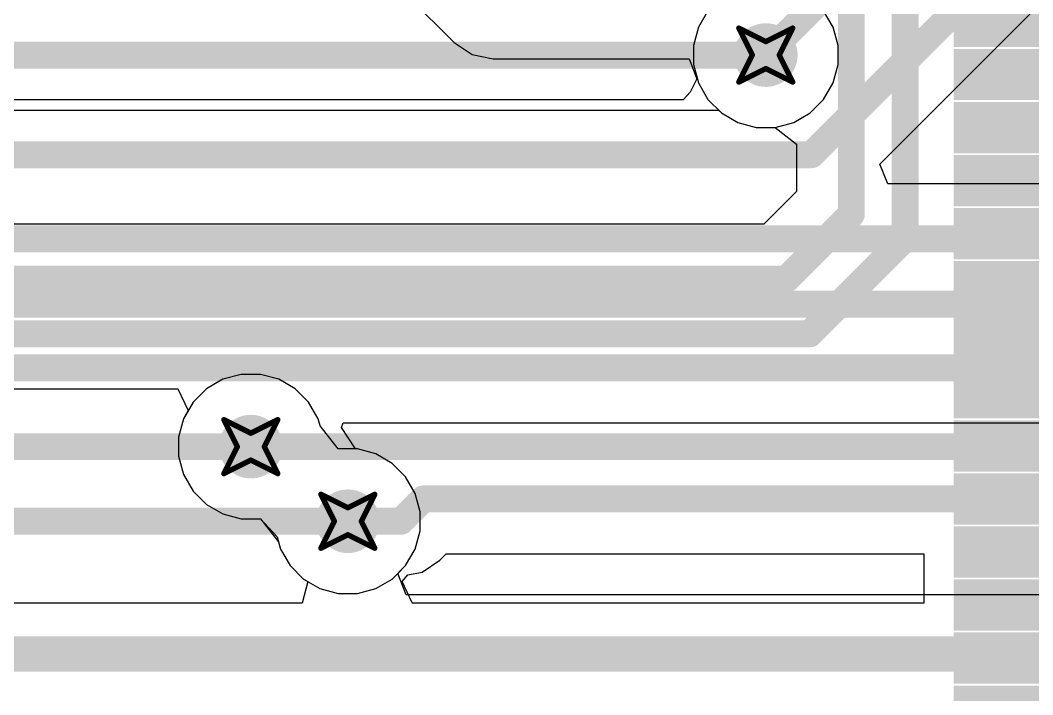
# Model space of a CAD drawing. Header units: inches. Extents: x -36 to 349, y -11 to 240.
# Drawn here: x 88.97 to 98.51, y 72.53 to 78.89 of the extents above; entities that cross this region are included whole.
import ezdxf

# ---------------------------------------------------------------- set-up
doc = ezdxf.new("R2010")
doc.units = ezdxf.units.IN
for name, color, linetype in [('Bottom Layer', 5, 'Continuous'), ('Drill Drawing', 1, 'Continuous'), ('Layer 1', 16, 'Continuous'), ('Layer 2', 76, 'Continuous'), ('Top Layer', 1, 'Continuous'), ('Top Paste', 8, 'Continuous'), ('Top Solder', 216, 'Continuous'), ('Via Holes', 16, 'Continuous')]:
    doc.layers.add(name, color=color, linetype=linetype)

# ---------------------------------------------------------------- blocks, each defined once
blk = doc.blocks.new('LQFP_144_20_20__155')
at = {"layer": 'Top Layer'}
for points in [[(9.9, 7.39), (11.46, 7.39), (11.46, 7.11), (9.9, 7.11)], [(9.9, 6.89), (11.46, 6.89), (11.46, 6.61), (9.9, 6.61)], [(9.9, 6.39), (11.46, 6.39), (11.46, 6.11), (9.9, 6.11)], [(9.9, 5.89), (11.46, 5.89), (11.46, 5.61), (9.9, 5.61)], [(9.9, 5.39), (11.46, 5.39), (11.46, 5.11), (9.9, 5.11)], [(9.9, 4.89), (11.46, 4.89), (11.46, 4.61), (9.9, 4.61)], [(9.9, 4.39), (11.46, 4.39), (11.46, 4.11), (9.9, 4.11)], [(9.9, 3.89), (11.46, 3.89), (11.46, 3.61), (9.9, 3.61)], [(9.9, 3.39), (11.46, 3.39), (11.46, 3.11), (9.9, 3.11)], [(9.9, 2.89), (11.46, 2.89), (11.46, 2.61), (9.9, 2.61)], [(9.9, 2.39), (11.46, 2.39), (11.46, 2.11), (9.9, 2.11)], [(9.9, 1.89), (11.46, 1.89), (11.46, 1.61), (9.9, 1.61)], [(9.9, 1.39), (11.46, 1.39), (11.46, 1.11), (9.9, 1.11)]]:
    blk.add_hatch(color=1, dxfattribs=at).paths.add_polyline_path(points)
at = {"layer": 'Top Paste'}
for points in [[(9.9, 7.39), (11.46, 7.39), (11.46, 7.11), (9.9, 7.11)], [(9.9, 6.89), (11.46, 6.89), (11.46, 6.61), (9.9, 6.61)], [(9.9, 6.39), (11.46, 6.39), (11.46, 6.11), (9.9, 6.11)], [(9.9, 5.89), (11.46, 5.89), (11.46, 5.61), (9.9, 5.61)], [(9.9, 5.39), (11.46, 5.39), (11.46, 5.11), (9.9, 5.11)], [(9.9, 4.89), (11.46, 4.89), (11.46, 4.61), (9.9, 4.61)], [(9.9, 4.39), (11.46, 4.39), (11.46, 4.11), (9.9, 4.11)], [(9.9, 3.89), (11.46, 3.89), (11.46, 3.61), (9.9, 3.61)], [(9.9, 3.39), (11.46, 3.39), (11.46, 3.11), (9.9, 3.11)], [(9.9, 2.89), (11.46, 2.89), (11.46, 2.61), (9.9, 2.61)], [(9.9, 2.39), (11.46, 2.39), (11.46, 2.11), (9.9, 2.11)], [(9.9, 1.89), (11.46, 1.89), (11.46, 1.61), (9.9, 1.61)], [(9.9, 1.39), (11.46, 1.39), (11.46, 1.11), (9.9, 1.11)]]:
    blk.add_hatch(color=8, dxfattribs=at).paths.add_polyline_path(points)
at = {"layer": 'Top Solder'}
for points in [[(9.7984, 7.4916), (11.5616, 7.4916), (11.5616, 7.0084), (9.7984, 7.0084)], [(9.7984, 6.9916), (11.5616, 6.9916), (11.5616, 6.5084), (9.7984, 6.5084)], [(9.7984, 6.4916), (11.5616, 6.4916), (11.5616, 6.0084), (9.7984, 6.0084)], [(9.7984, 5.9916), (11.5616, 5.9916), (11.5616, 5.5084), (9.7984, 5.5084)], [(9.7984, 5.4916), (11.5616, 5.4916), (11.5616, 5.0084), (9.7984, 5.0084)], [(9.7984, 4.9916), (11.5616, 4.9916), (11.5616, 4.5084), (9.7984, 4.5084)], [(9.7984, 4.4916), (11.5616, 4.4916), (11.5616, 4.0084), (9.7984, 4.0084)], [(9.7984, 3.9916), (11.5616, 3.9916), (11.5616, 3.5084), (9.7984, 3.5084)], [(9.7984, 3.4916), (11.5616, 3.4916), (11.5616, 3.0084), (9.7984, 3.0084)], [(9.7984, 2.9916), (11.5616, 2.9916), (11.5616, 2.5084), (9.7984, 2.5084)], [(9.7984, 2.4916), (11.5616, 2.4916), (11.5616, 2.0084), (9.7984, 2.0084)], [(9.7984, 1.9916), (11.5616, 1.9916), (11.5616, 1.5084), (9.7984, 1.5084)], [(9.7984, 1.4916), (11.5616, 1.4916), (11.5616, 1.0084), (9.7984, 1.0084)], [(9.7984, 0.9916), (11.5616, 0.9916), (11.5616, 0.5084), (9.7984, 0.5084)]]:
    blk.add_hatch(color=216, dxfattribs=at).paths.add_polyline_path(points)

msp = doc.modelspace()

# ---------------------------------------------------------------- hatches: boundary and pattern name
at = {"layer": 'Bottom Layer'}
h = msp.add_hatch(color=5, dxfattribs=at)
edge = h.paths.add_edge_path()
edge.add_arc((95.9977, 78.5613), 0.3, 0, 360)
h = msp.add_hatch(color=5, dxfattribs=at)
edge = h.paths.add_edge_path()
edge.add_arc((91.1442, 74.8711), 0.3, 0, 360)
h = msp.add_hatch(color=5, dxfattribs=at)
edge = h.paths.add_edge_path()
edge.add_arc((92.0586, 74.168), 0.3, 0, 360)
at = {"layer": 'Layer 1'}
h = msp.add_hatch(color=16, dxfattribs=at)
edge = h.paths.add_edge_path()
edge.add_arc((95.9977, 78.5613), 0.3, 0, 360)
h = msp.add_hatch(color=16, dxfattribs=at)
edge = h.paths.add_edge_path()
edge.add_arc((91.1442, 74.8711), 0.3, 0, 360)
h = msp.add_hatch(color=16, dxfattribs=at)
edge = h.paths.add_edge_path()
edge.add_arc((92.0586, 74.168), 0.3, 0, 360)
at = {"layer": 'Layer 2'}
h = msp.add_hatch(color=76, dxfattribs=at)
edge = h.paths.add_edge_path()
edge.add_arc((95.9977, 78.5613), 0.3, 0, 360)
h = msp.add_hatch(color=76, dxfattribs=at)
edge = h.paths.add_edge_path()
edge.add_arc((91.1442, 74.8711), 0.3, 0, 360)
h = msp.add_hatch(color=76, dxfattribs=at)
edge = h.paths.add_edge_path()
edge.add_arc((92.0586, 74.168), 0.3, 0, 360)
at = {"layer": 'Top Layer'}
h = msp.add_hatch(color=1, dxfattribs=at)
edge = h.paths.add_edge_path()
edge.add_arc((95.9977, 78.5613), 0.3, 0, 360)
h = msp.add_hatch(color=1, dxfattribs=at)
edge = h.paths.add_edge_path()
edge.add_arc((91.1442, 74.8711), 0.3, 0, 360)
h = msp.add_hatch(color=1, dxfattribs=at)
edge = h.paths.add_edge_path()
edge.add_arc((92.0586, 74.168), 0.3, 0, 360)
at = {"layer": 'Via Holes'}
h = msp.add_hatch(color=7, dxfattribs=at)
edge = h.paths.add_edge_path()
edge.add_arc((95.9977, 78.5613), 0.15, 0, 360)
h = msp.add_hatch(color=7, dxfattribs=at)
edge = h.paths.add_edge_path()
edge.add_arc((91.1442, 74.8711), 0.15, 0, 360)
h = msp.add_hatch(color=7, dxfattribs=at)
edge = h.paths.add_edge_path()
edge.add_arc((92.0586, 74.168), 0.15, 0, 360)

# ---------------------------------------------------------------- linework, layer by layer
at = {"layer": 'Bottom Layer'}
for p, q in [((97.0714, 77.5339), (101.3346, 81.7971)), ((92.4973, 79.2422), (93.0612, 78.6784)), ((93.0612, 78.6784), (93.2292, 78.5661)), ((93.2292, 78.5661), (93.4274, 78.5267)), ((93.4274, 78.5267), (95.2768, 78.5267)), ((95.2768, 78.5267), (95.3476, 78.3365)), ((95.3476, 78.3365), (95.2837, 78.2108)), ((95.2837, 78.2108), (95.22, 78.1404)), ((95.22, 78.1404), (82.2675, 78.1404)), ((97.1491, 77.3464), (97.0714, 77.5339)), ((100.5742, 77.3464), (97.1491, 77.3464)), ((91.9977, 75.052), (92.016, 75.0946)), ((92.1313, 74.849), (91.9977, 75.052)), ((92.016, 75.0946), (99.2586, 75.0946)), ((92.1483, 74.849), (92.1313, 74.849)), ((92.3215, 74.8026), (92.1483, 74.849)), ((92.4767, 74.7129), (92.3215, 74.8026)), ((92.6035, 74.5861), (92.4767, 74.7129)), ((92.6932, 74.4309), (92.6035, 74.5861)), ((92.7396, 74.2577), (92.6932, 74.4309)), ((92.7396, 74.0783), (92.7396, 74.2577)), ((92.6932, 73.9051), (92.7396, 74.0783)), ((92.6035, 73.7499), (92.6932, 73.9051)), ((92.5308, 73.6771), (92.6035, 73.7499)), ((92.6073, 73.4741), (92.5308, 73.6771)), ((100.3785, 73.4741), (92.6073, 73.4741))]:
    msp.add_line(p, q, dxfattribs=at)
for points in [[(95.9977, 78.5613, 0.254, 0.254, 0), (100.4457, 83.0093, 0.254, 0.254, 0)], [(96.4274, 77.6224, 0.254, 0.254, 0), (101.1201, 82.3151, 0.254, 0.254, 0)], [(81.8224, 77.6224, 0.254, 0.254, 0), (96.4274, 77.6224, 0.254, 0.254, 0)], [(75.8017, 76.8284, 0.254, 0.254, 0), (100.5742, 76.8284, 0.254, 0.254, 0)], [(75.5254, 76.2145, 0.254, 0.254, 0), (100.1229, 76.2145, 0.254, 0.254, 0)], [(75.1925, 75.6125, 0.254, 0.254, 0), (99.4732, 75.6125, 0.254, 0.254, 0)], [(74.9544, 74.8711, 0.254, 0.254, 0), (91.1442, 74.8711, 0.254, 0.254, 0)], [(74.7476, 74.168, 0.254, 0.254, 0), (92.0586, 74.168, 0.254, 0.254, 0)], [(70.8676, 72.9562, 0.254, 0.254, 0), (103.9532, 72.9562, 0.254, 0.254, 0)]]:
    msp.add_lwpolyline(points, format="xyseb", dxfattribs=at)
for points in [[(95.9342, 78.5613, 0.127, 0.127, 1), (96.0612, 78.5613, 0.127, 0.127, 1)], [(96.3639, 77.6224, 0.127, 0.127, 1), (96.4909, 77.6224, 0.127, 0.127, 1)], [(96.3639, 77.6224, 0.127, 0.127, 1), (96.4909, 77.6224, 0.127, 0.127, 1)], [(91.0807, 74.8711, 0.127, 0.127, 1), (91.2077, 74.8711, 0.127, 0.127, 1)], [(91.9951, 74.168, 0.127, 0.127, 1), (92.1221, 74.168, 0.127, 0.127, 1)]]:
    msp.add_lwpolyline(points, format="xyseb", close=True, dxfattribs=at)
at = {"layer": 'Drill Drawing'}
for points in [[(95.7437, 78.8153, 0.0508, 0.0508, 0), (95.9977, 78.6883, 0.0508, 0.0508, 0)], [(95.7437, 78.8153, 0.0508, 0.0508, 0), (95.8707, 78.5613, 0.0508, 0.0508, 0)], [(95.9977, 78.6883, 0.0508, 0.0508, 0), (96.2517, 78.8153, 0.0508, 0.0508, 0)], [(96.1247, 78.5613, 0.0508, 0.0508, 0), (96.2517, 78.8153, 0.0508, 0.0508, 0)], [(95.7437, 78.3073, 0.0508, 0.0508, 0), (95.8707, 78.5613, 0.0508, 0.0508, 0)], [(96.1247, 78.5613, 0.0508, 0.0508, 0), (96.2517, 78.3073, 0.0508, 0.0508, 0)], [(95.7437, 78.3073, 0.0508, 0.0508, 0), (95.9977, 78.4343, 0.0508, 0.0508, 0)], [(95.9977, 78.4343, 0.0508, 0.0508, 0), (96.2517, 78.3073, 0.0508, 0.0508, 0)], [(90.8902, 75.1251, 0.0508, 0.0508, 0), (91.1442, 74.9981, 0.0508, 0.0508, 0)], [(90.8902, 75.1251, 0.0508, 0.0508, 0), (91.0172, 74.8711, 0.0508, 0.0508, 0)], [(91.1442, 74.9981, 0.0508, 0.0508, 0), (91.3982, 75.1251, 0.0508, 0.0508, 0)], [(91.2712, 74.8711, 0.0508, 0.0508, 0), (91.3982, 75.1251, 0.0508, 0.0508, 0)], [(90.8902, 74.6171, 0.0508, 0.0508, 0), (91.0172, 74.8711, 0.0508, 0.0508, 0)], [(91.2712, 74.8711, 0.0508, 0.0508, 0), (91.3982, 74.6171, 0.0508, 0.0508, 0)], [(90.8902, 74.6171, 0.0508, 0.0508, 0), (91.1442, 74.7441, 0.0508, 0.0508, 0)], [(91.1442, 74.7441, 0.0508, 0.0508, 0), (91.3982, 74.6171, 0.0508, 0.0508, 0)], [(91.8046, 74.422, 0.0508, 0.0508, 0), (92.0586, 74.295, 0.0508, 0.0508, 0)], [(91.8046, 74.422, 0.0508, 0.0508, 0), (91.9316, 74.168, 0.0508, 0.0508, 0)], [(92.0586, 74.295, 0.0508, 0.0508, 0), (92.3126, 74.422, 0.0508, 0.0508, 0)], [(92.1856, 74.168, 0.0508, 0.0508, 0), (92.3126, 74.422, 0.0508, 0.0508, 0)], [(91.8046, 73.914, 0.0508, 0.0508, 0), (91.9316, 74.168, 0.0508, 0.0508, 0)], [(92.1856, 74.168, 0.0508, 0.0508, 0), (92.3126, 73.914, 0.0508, 0.0508, 0)], [(91.8046, 73.914, 0.0508, 0.0508, 0), (92.0586, 74.041, 0.0508, 0.0508, 0)], [(92.0586, 74.041, 0.0508, 0.0508, 0), (92.3126, 73.914, 0.0508, 0.0508, 0)]]:
    msp.add_lwpolyline(points, format="xyseb", dxfattribs=at)
for points in [[(95.731, 78.8153, 0.0254, 0.0254, 1), (95.7564, 78.8153, 0.0254, 0.0254, 1)], [(95.731, 78.8153, 0.0254, 0.0254, 1), (95.7564, 78.8153, 0.0254, 0.0254, 1)], [(96.239, 78.8153, 0.0254, 0.0254, 1), (96.2644, 78.8153, 0.0254, 0.0254, 1)], [(96.239, 78.8153, 0.0254, 0.0254, 1), (96.2644, 78.8153, 0.0254, 0.0254, 1)], [(95.985, 78.6883, 0.0254, 0.0254, 1), (96.0104, 78.6883, 0.0254, 0.0254, 1)], [(95.985, 78.6883, 0.0254, 0.0254, 1), (96.0104, 78.6883, 0.0254, 0.0254, 1)], [(95.858, 78.5613, 0.0254, 0.0254, 1), (95.8834, 78.5613, 0.0254, 0.0254, 1)], [(95.858, 78.5613, 0.0254, 0.0254, 1), (95.8834, 78.5613, 0.0254, 0.0254, 1)], [(96.112, 78.5613, 0.0254, 0.0254, 1), (96.1374, 78.5613, 0.0254, 0.0254, 1)], [(96.112, 78.5613, 0.0254, 0.0254, 1), (96.1374, 78.5613, 0.0254, 0.0254, 1)], [(95.985, 78.4343, 0.0254, 0.0254, 1), (96.0104, 78.4343, 0.0254, 0.0254, 1)], [(95.985, 78.4343, 0.0254, 0.0254, 1), (96.0104, 78.4343, 0.0254, 0.0254, 1)], [(95.731, 78.3073, 0.0254, 0.0254, 1), (95.7564, 78.3073, 0.0254, 0.0254, 1)], [(95.731, 78.3073, 0.0254, 0.0254, 1), (95.7564, 78.3073, 0.0254, 0.0254, 1)], [(96.239, 78.3073, 0.0254, 0.0254, 1), (96.2644, 78.3073, 0.0254, 0.0254, 1)], [(96.239, 78.3073, 0.0254, 0.0254, 1), (96.2644, 78.3073, 0.0254, 0.0254, 1)], [(90.8775, 75.1251, 0.0254, 0.0254, 1), (90.9029, 75.1251, 0.0254, 0.0254, 1)], [(90.8775, 75.1251, 0.0254, 0.0254, 1), (90.9029, 75.1251, 0.0254, 0.0254, 1)], [(91.3855, 75.1251, 0.0254, 0.0254, 1), (91.4109, 75.1251, 0.0254, 0.0254, 1)], [(91.3855, 75.1251, 0.0254, 0.0254, 1), (91.4109, 75.1251, 0.0254, 0.0254, 1)], [(91.1315, 74.9981, 0.0254, 0.0254, 1), (91.1569, 74.9981, 0.0254, 0.0254, 1)], [(91.1315, 74.9981, 0.0254, 0.0254, 1), (91.1569, 74.9981, 0.0254, 0.0254, 1)], [(91.0045, 74.8711, 0.0254, 0.0254, 1), (91.0299, 74.8711, 0.0254, 0.0254, 1)], [(91.0045, 74.8711, 0.0254, 0.0254, 1), (91.0299, 74.8711, 0.0254, 0.0254, 1)], [(91.2585, 74.8711, 0.0254, 0.0254, 1), (91.2839, 74.8711, 0.0254, 0.0254, 1)], [(91.2585, 74.8711, 0.0254, 0.0254, 1), (91.2839, 74.8711, 0.0254, 0.0254, 1)], [(91.1315, 74.7441, 0.0254, 0.0254, 1), (91.1569, 74.7441, 0.0254, 0.0254, 1)], [(91.1315, 74.7441, 0.0254, 0.0254, 1), (91.1569, 74.7441, 0.0254, 0.0254, 1)], [(90.8775, 74.6171, 0.0254, 0.0254, 1), (90.9029, 74.6171, 0.0254, 0.0254, 1)], [(90.8775, 74.6171, 0.0254, 0.0254, 1), (90.9029, 74.6171, 0.0254, 0.0254, 1)], [(91.3855, 74.6171, 0.0254, 0.0254, 1), (91.4109, 74.6171, 0.0254, 0.0254, 1)], [(91.3855, 74.6171, 0.0254, 0.0254, 1), (91.4109, 74.6171, 0.0254, 0.0254, 1)], [(91.7919, 74.422, 0.0254, 0.0254, 1), (91.8173, 74.422, 0.0254, 0.0254, 1)], [(91.7919, 74.422, 0.0254, 0.0254, 1), (91.8173, 74.422, 0.0254, 0.0254, 1)], [(92.2999, 74.422, 0.0254, 0.0254, 1), (92.3253, 74.422, 0.0254, 0.0254, 1)], [(92.2999, 74.422, 0.0254, 0.0254, 1), (92.3253, 74.422, 0.0254, 0.0254, 1)], [(92.0459, 74.295, 0.0254, 0.0254, 1), (92.0713, 74.295, 0.0254, 0.0254, 1)], [(92.0459, 74.295, 0.0254, 0.0254, 1), (92.0713, 74.295, 0.0254, 0.0254, 1)], [(91.9189, 74.168, 0.0254, 0.0254, 1), (91.9443, 74.168, 0.0254, 0.0254, 1)], [(91.9189, 74.168, 0.0254, 0.0254, 1), (91.9443, 74.168, 0.0254, 0.0254, 1)], [(92.1729, 74.168, 0.0254, 0.0254, 1), (92.1983, 74.168, 0.0254, 0.0254, 1)], [(92.1729, 74.168, 0.0254, 0.0254, 1), (92.1983, 74.168, 0.0254, 0.0254, 1)], [(92.0459, 74.041, 0.0254, 0.0254, 1), (92.0713, 74.041, 0.0254, 0.0254, 1)], [(92.0459, 74.041, 0.0254, 0.0254, 1), (92.0713, 74.041, 0.0254, 0.0254, 1)], [(91.7919, 73.914, 0.0254, 0.0254, 1), (91.8173, 73.914, 0.0254, 0.0254, 1)], [(91.7919, 73.914, 0.0254, 0.0254, 1), (91.8173, 73.914, 0.0254, 0.0254, 1)], [(92.2999, 73.914, 0.0254, 0.0254, 1), (92.3253, 73.914, 0.0254, 0.0254, 1)], [(92.2999, 73.914, 0.0254, 0.0254, 1), (92.3253, 73.914, 0.0254, 0.0254, 1)]]:
    msp.add_lwpolyline(points, format="xyseb", close=True, dxfattribs=at)
at = {"layer": 'Layer 1'}
for p, q in [((95.4528, 78.9794), (95.3631, 78.8241)), ((96.6323, 78.8241), (96.5426, 78.9794)), ((95.3631, 78.8241), (95.3167, 78.6509)), ((96.6787, 78.6509), (96.6323, 78.8241)), ((95.3167, 78.6509), (95.3167, 78.4716)), ((96.6787, 78.4716), (96.6787, 78.6509)), ((95.3167, 78.4716), (95.3631, 78.2984)), ((96.6323, 78.2984), (96.6787, 78.4716)), ((95.3631, 78.2984), (95.4528, 78.1431)), ((96.5426, 78.1431), (96.6323, 78.2984)), ((95.4528, 78.1431), (95.5796, 78.0163)), ((96.4158, 78.0163), (96.5426, 78.1431)), ((95.5796, 78.0163), (95.7348, 77.9267)), ((96.2606, 77.9267), (96.4158, 78.0163)), ((95.7348, 77.9267), (95.908, 77.8803)), ((95.908, 77.8803), (96.0874, 77.8803)), ((96.0874, 77.8803), (96.2606, 77.9267)), ((90.8813, 75.5057), (90.7261, 75.4161)), ((91.0545, 75.5521), (90.8813, 75.5057)), ((91.2339, 75.5521), (91.0545, 75.5521)), ((91.4071, 75.5057), (91.2339, 75.5521)), ((91.5623, 75.4161), (91.4071, 75.5057)), ((90.7261, 75.4161), (90.5993, 75.2893)), ((91.6891, 75.2893), (91.5623, 75.4161)), ((90.5993, 75.2893), (90.5096, 75.134)), ((91.7788, 75.134), (91.6891, 75.2893)), ((90.5096, 75.134), (90.4632, 74.9608)), ((91.797, 75.0659), (91.7788, 75.134)), ((91.9689, 74.849), (91.797, 75.0659)), ((90.4632, 74.9608), (90.4632, 74.7815)), ((92.1483, 74.849), (91.9689, 74.849)), ((92.3215, 74.8026), (92.1483, 74.849)), ((90.4632, 74.7815), (90.5096, 74.6083)), ((92.4767, 74.7129), (92.3215, 74.8026)), ((92.6035, 74.5861), (92.4767, 74.7129)), ((90.5096, 74.6083), (90.5993, 74.453)), ((92.6932, 74.4309), (92.6035, 74.5861)), ((90.5993, 74.453), (90.7261, 74.3262)), ((92.7396, 74.2577), (92.6932, 74.4309)), ((90.7261, 74.3262), (90.8813, 74.2365)), ((92.7396, 74.0783), (92.7396, 74.2577)), ((90.8813, 74.2365), (91.0545, 74.1901)), ((91.0545, 74.1901), (91.2339, 74.1901)), ((91.2339, 74.1901), (91.4058, 73.9732)), ((92.6932, 73.9051), (92.7396, 74.0783)), ((91.4058, 73.9732), (91.424, 73.9051)), ((91.424, 73.9051), (91.5137, 73.7499)), ((92.6035, 73.7499), (92.6932, 73.9051)), ((91.5137, 73.7499), (91.6405, 73.6231)), ((92.4767, 73.6231), (92.6035, 73.7499)), ((91.6405, 73.6231), (91.7957, 73.5334)), ((92.3215, 73.5334), (92.4767, 73.6231)), ((91.7957, 73.5334), (91.9689, 73.487)), ((91.9689, 73.487), (92.1483, 73.487)), ((92.1483, 73.487), (92.3215, 73.5334))]:
    msp.add_line(p, q, dxfattribs=at)
at = {"layer": 'Layer 2'}
for p, q in [((95.4528, 78.9794), (95.3631, 78.8241)), ((96.6323, 78.8241), (96.5426, 78.9794)), ((95.3631, 78.8241), (95.3167, 78.6509)), ((96.6787, 78.6509), (96.6323, 78.8241)), ((95.3167, 78.6509), (95.3167, 78.4716)), ((96.6787, 78.4716), (96.6787, 78.6509)), ((95.3167, 78.4716), (95.3631, 78.2984)), ((96.6323, 78.2984), (96.6787, 78.4716)), ((95.3631, 78.2984), (95.4528, 78.1431)), ((96.5426, 78.1431), (96.6323, 78.2984)), ((95.4528, 78.1431), (95.5796, 78.0163)), ((96.4158, 78.0163), (96.5426, 78.1431)), ((95.5796, 78.0163), (95.7348, 77.9267)), ((96.2606, 77.9267), (96.4158, 78.0163)), ((95.7348, 77.9267), (95.908, 77.8803)), ((95.908, 77.8803), (96.0874, 77.8803)), ((96.0874, 77.8803), (96.2606, 77.9267)), ((90.8813, 75.5057), (90.7261, 75.4161)), ((91.0545, 75.5521), (90.8813, 75.5057)), ((91.2339, 75.5521), (91.0545, 75.5521)), ((91.4071, 75.5057), (91.2339, 75.5521)), ((91.5623, 75.4161), (91.4071, 75.5057)), ((90.7261, 75.4161), (90.5993, 75.2893)), ((91.6891, 75.2893), (91.5623, 75.4161)), ((90.5993, 75.2893), (90.5096, 75.134)), ((91.7788, 75.134), (91.6891, 75.2893)), ((90.5096, 75.134), (90.4632, 74.9608)), ((91.797, 75.0659), (91.7788, 75.134)), ((91.9689, 74.849), (91.797, 75.0659)), ((90.4632, 74.9608), (90.4632, 74.7815)), ((92.1483, 74.849), (91.9689, 74.849)), ((92.3215, 74.8026), (92.1483, 74.849)), ((90.4632, 74.7815), (90.5096, 74.6083)), ((92.4767, 74.7129), (92.3215, 74.8026)), ((92.6035, 74.5861), (92.4767, 74.7129)), ((90.5096, 74.6083), (90.5993, 74.453)), ((92.6932, 74.4309), (92.6035, 74.5861)), ((90.5993, 74.453), (90.7261, 74.3262)), ((92.7396, 74.2577), (92.6932, 74.4309)), ((90.7261, 74.3262), (90.8813, 74.2365)), ((92.7396, 74.0783), (92.7396, 74.2577)), ((90.8813, 74.2365), (91.0545, 74.1901)), ((91.0545, 74.1901), (91.2339, 74.1901)), ((91.2339, 74.1901), (91.4058, 73.9732)), ((92.6932, 73.9051), (92.7396, 74.0783)), ((91.4058, 73.9732), (91.424, 73.9051)), ((91.424, 73.9051), (91.5137, 73.7499)), ((92.6035, 73.7499), (92.6932, 73.9051)), ((91.5137, 73.7499), (91.6405, 73.6231)), ((92.4767, 73.6231), (92.6035, 73.7499)), ((91.6405, 73.6231), (91.7957, 73.5334)), ((92.3215, 73.5334), (92.4767, 73.6231)), ((91.7957, 73.5334), (91.9689, 73.487)), ((91.9689, 73.487), (92.1483, 73.487)), ((92.1483, 73.487), (92.3215, 73.5334))]:
    msp.add_line(p, q, dxfattribs=at)
at = {"layer": 'Top Layer'}
for p, q in [((82.736, 78.0433), (95.5526, 78.0433)), ((95.5526, 78.0433), (95.5796, 78.0163)), ((95.5796, 78.0163), (95.7348, 77.9267)), ((95.7348, 77.9267), (95.908, 77.8803)), ((95.908, 77.8803), (96.0874, 77.8803)), ((96.0874, 77.8803), (96.2863, 77.7232)), ((96.2863, 77.7232), (96.2863, 77.2753)), ((96.2863, 77.2753), (95.9793, 76.9683)), ((95.9793, 76.9683), (82.4187, 76.9683)), ((79.676, 75.4154), (90.4552, 75.4154)), ((90.4552, 75.4154), (90.5548, 75.2122)), ((90.5548, 75.2122), (90.5096, 75.134)), ((90.5096, 75.134), (90.4632, 74.9608)), ((90.4632, 74.9608), (90.4632, 74.7815)), ((90.4632, 74.7815), (90.5096, 74.6083)), ((90.5096, 74.6083), (90.5993, 74.453)), ((90.5993, 74.453), (90.7261, 74.3262)), ((90.7261, 74.3262), (90.8813, 74.2365)), ((90.8813, 74.2365), (91.0545, 74.1901)), ((91.0545, 74.1901), (91.2339, 74.1901)), ((91.2339, 74.1901), (91.3926, 74.0223)), ((91.3926, 74.0223), (91.424, 73.9051)), ((91.424, 73.9051), (91.5137, 73.7499)), ((92.7577, 73.6895), (92.9258, 73.8018)), ((92.9258, 73.8018), (92.9841, 73.8601)), ((92.9841, 73.8601), (97.4882, 73.8601)), ((97.4882, 73.8601), (97.4882, 73.3959)), ((91.5137, 73.7499), (91.6405, 73.6231)), ((92.6232, 73.6627), (92.7577, 73.6895)), ((91.6819, 73.5991), (91.6274, 73.3959)), ((91.6405, 73.6231), (91.6819, 73.5991)), ((92.5701, 73.5991), (92.6232, 73.6627)), ((92.6645, 73.3976), (92.5701, 73.5991)), ((91.6274, 73.3959), (88.2794, 73.3959)), ((92.6669, 73.3959), (92.6645, 73.3976)), ((97.4882, 73.3959), (92.6669, 73.3959))]:
    msp.add_line(p, q, dxfattribs=at)
for points in [[(96.8042, 77.0607, 0.254, 0.254, 0), (96.8042, 80.7781, 0.254, 0.254, 0)], [(97.3101, 76.8324, 0.254, 0.254, 0), (97.3101, 80.6877, 0.254, 0.254, 0)], [(82.736, 78.5613, 0.254, 0.254, 0), (95.9977, 78.5613, 0.254, 0.254, 0)], [(96.1938, 76.4503, 0.254, 0.254, 0), (96.8042, 77.0607, 0.254, 0.254, 0)], [(96.411, 75.9333, 0.254, 0.254, 0), (97.3101, 76.8324, 0.254, 0.254, 0)], [(79.2124, 76.4503, 0.254, 0.254, 0), (96.1938, 76.4503, 0.254, 0.254, 0)], [(79.4614, 75.9333, 0.254, 0.254, 0), (96.411, 75.9333, 0.254, 0.254, 0)], [(91.1442, 74.8711, 0.254, 0.254, 0), (98.6423, 74.8711, 0.254, 0.254, 0)], [(92.5595, 74.168, 0.254, 0.254, 0), (92.7695, 74.378, 0.254, 0.254, 0)], [(92.7695, 74.378, 0.254, 0.254, 0), (98.6492, 74.378, 0.254, 0.254, 0)], [(92.0586, 74.168, 0.254, 0.254, 0), (92.5595, 74.168, 0.254, 0.254, 0)], [(88.2794, 72.878, 0.254, 0.254, 0), (98.6492, 72.878, 0.254, 0.254, 0)]]:
    msp.add_lwpolyline(points, format="xyseb", dxfattribs=at)
for points in [[(95.9342, 78.5613, 0.127, 0.127, 1), (96.0612, 78.5613, 0.127, 0.127, 1)], [(96.7407, 77.0607, 0.127, 0.127, 1), (96.8677, 77.0607, 0.127, 0.127, 1)], [(96.7407, 77.0607, 0.127, 0.127, 1), (96.8677, 77.0607, 0.127, 0.127, 1)], [(97.2466, 76.8324, 0.127, 0.127, 1), (97.3736, 76.8324, 0.127, 0.127, 1)], [(97.2466, 76.8324, 0.127, 0.127, 1), (97.3736, 76.8324, 0.127, 0.127, 1)], [(96.1303, 76.4503, 0.127, 0.127, 1), (96.2573, 76.4503, 0.127, 0.127, 1)], [(96.1303, 76.4503, 0.127, 0.127, 1), (96.2573, 76.4503, 0.127, 0.127, 1)], [(96.3475, 75.9333, 0.127, 0.127, 1), (96.4745, 75.9333, 0.127, 0.127, 1)], [(96.3475, 75.9333, 0.127, 0.127, 1), (96.4745, 75.9333, 0.127, 0.127, 1)], [(91.0807, 74.8711, 0.127, 0.127, 1), (91.2077, 74.8711, 0.127, 0.127, 1)], [(92.706, 74.378, 0.127, 0.127, 1), (92.833, 74.378, 0.127, 0.127, 1)], [(92.706, 74.378, 0.127, 0.127, 1), (92.833, 74.378, 0.127, 0.127, 1)], [(91.9951, 74.168, 0.127, 0.127, 1), (92.1221, 74.168, 0.127, 0.127, 1)], [(92.496, 74.168, 0.127, 0.127, 1), (92.623, 74.168, 0.127, 0.127, 1)], [(92.496, 74.168, 0.127, 0.127, 1), (92.623, 74.168, 0.127, 0.127, 1)]]:
    msp.add_lwpolyline(points, format="xyseb", close=True, dxfattribs=at)

# ---------------------------------------------------------------- block references
msp.add_blockref('LQFP_144_20_20__155', (87.9692, 71.628))

doc.saveas('drawing.dxf')
